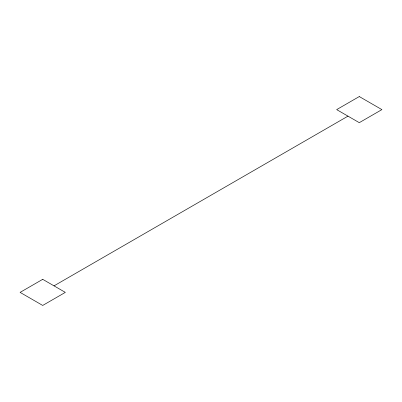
<?xml version="1.0" encoding="UTF-8"?>
<svg xmlns="http://www.w3.org/2000/svg" width="402" height="402" viewBox="0 0 402 402"><rect width="100%" height="100%" fill="white"/><g stroke="black" fill="none" stroke-linecap="round" stroke-linejoin="round"><path stroke-width="0.6" d="M54.019 285.857L347.981 116.143M42.712 279.33L20.1 292.385L42.712 305.44L65.325 292.385L42.712 279.33M359.287 96.56L336.675 109.615L359.287 122.67L381.9 109.615L359.287 96.56"/></g></svg>
